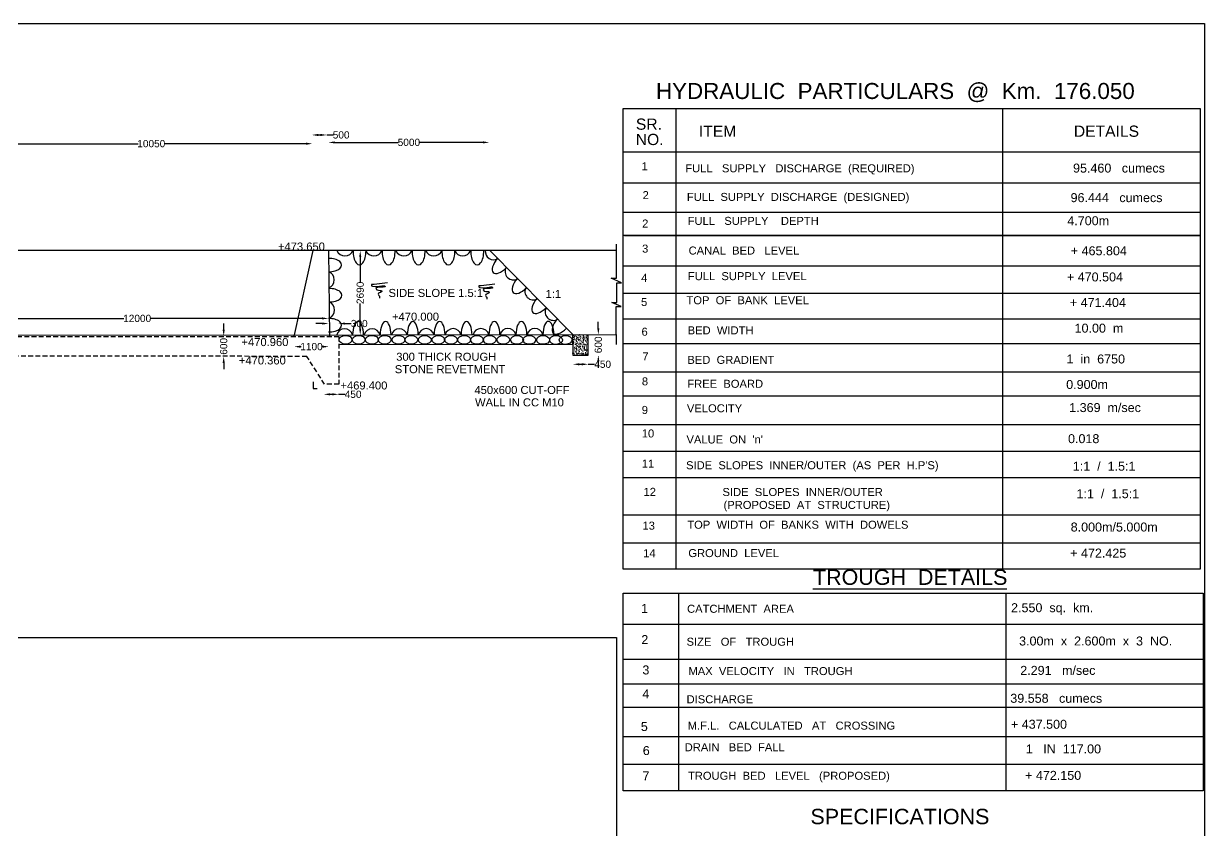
# Model space of a CAD drawing. Header units: millimetres. Extents: x 1573 to 106837, y 3347 to 74455.
# Drawn here: x 69961 to 106837, y 49275 to 74455 of the extents above; entities that cross this region are included whole.
import ezdxf

# ---------------------------------------------------------------- set-up
doc = ezdxf.new("R2010")
doc.units = ezdxf.units.MM
doc.header["$MEASUREMENT"] = 0
doc.linetypes.add('DASHED', pattern=[0.75, 0.5, -0.25])
for name, color, linetype in [('DIM', 7, 'Continuous'), ('DWG', 7, 'Continuous'), ('TXT', 7, 'Continuous')]:
    doc.layers.add(name, color=color, linetype=linetype)
doc.styles.get("Standard").update_dxf_attribs({"font": 'arial.ttf'})
doc.dimstyles.new('Civil', dxfattribs={"dimtxt": 225, "dimasz": 200, "dimexe": 0.1, "dimexo": 0.0625, "dimgap": 0.09, "dimtad": 0, "dimdec": 0, "dimzin": 12, "dimdsep": 46, "dimtxsty": 'Standard', "dimcen": 0.1, "dimse1": 1, "dimse2": 1, "dimadec": 0, "dimazin": 2, "dimtfac": 1, "dimtdec": 0, "dimtofl": 0, "dimtmove": 0, "dimatfit": 3, "dimfxl": 1, "dimfrac": 1, "dimtolj": 1, "dimtzin": 0, "dimarcsym": 0})

# ---------------------------------------------------------------- blocks, each defined once
blk = doc.blocks.new('*D19')
at = {"layer": 'Defpoints', "color": 0, "transparency": 16777216}
for p in [(68917, 70576), (78979, 70708), (78979, 70576)]:
    blk.add_point(p, dxfattribs=at)
at = {"layer": 'DIM', "color": 0, "lineweight": -2, "transparency": 16777216}
for p, q in [((69117, 70708), (73536, 70708)), ((78779, 70708), (74361, 70708))]:
    blk.add_line(p, q, dxfattribs=at)
at = {"layer": 'DIM', "color": 0, "transparency": 16777216}
for points in [[(69117, 70741), (69117, 70674), (68917, 70708)], [(78779, 70741), (78779, 70674), (78979, 70708)]]:
    blk.add_solid(points, dxfattribs=at)
at = {"layer": 'DIM', "color": 0, "transparency": 16777216, "insert": (73948, 70708), "char_height": 225, "attachment_point": 5}
blk.add_mtext('\\A1;10050', dxfattribs=at)
blk = doc.blocks.new('*D20')
at = {"layer": 'Defpoints', "color": 0, "transparency": 16777216}
for p in [(79429, 70980), (78963, 70697), (79429, 70697)]:
    blk.add_point(p, dxfattribs=at)
at = {"layer": 'DIM', "color": 0, "lineweight": -2, "transparency": 16777216}
for p, q in [((79163, 70980), (79229, 70980)), ((79429, 70980), (79629, 70980))]:
    blk.add_line(p, q, dxfattribs=at)
at = {"layer": 'DIM', "color": 0, "transparency": 16777216}
for points in [[(79163, 71014), (79163, 70947), (78963, 70980)], [(79229, 71014), (79229, 70947), (79429, 70980)]]:
    blk.add_solid(points, dxfattribs=at)
at = {"layer": 'DIM', "color": 0, "transparency": 16777216, "insert": (79877, 70980), "char_height": 225, "attachment_point": 5}
blk.add_mtext('\\A1;500', dxfattribs=at)
blk = doc.blocks.new('*D21')
at = {"layer": 'Defpoints', "color": 0, "transparency": 16777216}
for p in [(79480, 70707), (84506, 70748), (84506, 70707)]:
    blk.add_point(p, dxfattribs=at)
at = {"layer": 'DIM', "color": 0, "lineweight": -2, "transparency": 16777216}
for p, q in [((79680, 70748), (81657, 70748)), ((84306, 70748), (82328, 70748))]:
    blk.add_line(p, q, dxfattribs=at)
at = {"layer": 'DIM', "color": 0, "transparency": 16777216}
for points in [[(79680, 70781), (79680, 70714), (79480, 70748)], [(84306, 70781), (84306, 70714), (84506, 70748)]]:
    blk.add_solid(points, dxfattribs=at)
at = {"layer": 'DIM', "color": 0, "transparency": 16777216, "insert": (81993, 70748), "char_height": 225, "attachment_point": 5}
blk.add_mtext('\\A1;5000', dxfattribs=at)
blk = doc.blocks.new('*D22')
at = {"layer": 'Defpoints', "color": 0, "transparency": 16777216}
for p in [(80400, 67368), (80473, 67368), (80400, 64737)]:
    blk.add_point(p, dxfattribs=at)
at = {"layer": 'DIM', "color": 0, "lineweight": -2, "transparency": 16777216}
for p, q in [((80473, 67168), (80473, 66390)), ((80473, 64937), (80473, 65715))]:
    blk.add_line(p, q, dxfattribs=at)
at = {"layer": 'DIM', "color": 0, "transparency": 16777216}
for points in [[(80440, 67168), (80506, 67168), (80473, 67368)], [(80440, 64937), (80506, 64937), (80473, 64737)]]:
    blk.add_solid(points, dxfattribs=at)
at = {"layer": 'DIM', "color": 0, "transparency": 16777216, "insert": (80473, 66052), "char_height": 225, "attachment_point": 5, "rotation": 90}
blk.add_mtext('\\A1;2690', dxfattribs=at)
blk = doc.blocks.new('*D23')
at = {"layer": 'Defpoints', "color": 0, "transparency": 16777216}
for p in [(79488, 64905), (79795, 65094), (79795, 64905)]:
    blk.add_point(p, dxfattribs=at)
at = {"layer": 'DIM', "color": 0, "lineweight": -2, "transparency": 16777216}
for p, q in [((79288, 65094), (79088, 65094)), ((79995, 65094), (80195, 65094))]:
    blk.add_line(p, q, dxfattribs=at)
at = {"layer": 'DIM', "color": 0, "transparency": 16777216}
for points in [[(79288, 65127), (79288, 65061), (79488, 65094)], [(79995, 65127), (79995, 65061), (79795, 65094)]]:
    blk.add_solid(points, dxfattribs=at)
at = {"layer": 'DIM', "color": 0, "transparency": 16777216, "insert": (80443, 65094), "char_height": 225, "attachment_point": 5}
blk.add_mtext('\\A1;300', dxfattribs=at)
blk = doc.blocks.new('*D24')
at = {"layer": 'Defpoints', "color": 0, "transparency": 16777216}
for p in [(78408, 64366), (79495, 64373), (79495, 64366)]:
    blk.add_point(p, dxfattribs=at)
at = {"layer": 'DIM', "color": 0, "lineweight": -2, "transparency": 16777216}
for p, q in [((78608, 64373), (78627, 64373)), ((79295, 64373), (79277, 64373))]:
    blk.add_line(p, q, dxfattribs=at)
at = {"layer": 'DIM', "color": 0, "transparency": 16777216}
for points in [[(78608, 64406), (78608, 64339), (78408, 64373)], [(79295, 64406), (79295, 64339), (79495, 64373)]]:
    blk.add_solid(points, dxfattribs=at)
at = {"layer": 'DIM', "color": 0, "transparency": 16777216, "insert": (78952, 64373), "char_height": 225, "attachment_point": 5}
blk.add_mtext('\\A1;1100', dxfattribs=at)
blk = doc.blocks.new('*D25')
at = {"layer": 'Defpoints', "color": 0, "transparency": 16777216}
for p in [(76209, 64700), (76282, 64700), (76282, 64066)]:
    blk.add_point(p, dxfattribs=at)
at = {"layer": 'DIM', "color": 0, "lineweight": -2, "transparency": 16777216}
for p, q in [((76209, 64900), (76209, 65100)), ((76209, 63866), (76209, 63666))]:
    blk.add_line(p, q, dxfattribs=at)
at = {"layer": 'DIM', "color": 0, "transparency": 16777216}
for points in [[(76175, 64900), (76242, 64900), (76209, 64700)], [(76175, 63866), (76242, 63866), (76209, 64066)]]:
    blk.add_solid(points, dxfattribs=at)
at = {"layer": 'DIM', "color": 0, "transparency": 16777216, "insert": (76209, 64383), "char_height": 225, "attachment_point": 5, "rotation": 90}
blk.add_mtext('\\A1;600', dxfattribs=at)
blk = doc.blocks.new('*D26')
at = {"layer": 'Defpoints', "color": 0, "transparency": 16777216}
for p in [(67531, 65268), (67531, 65254), (79484, 65268)]:
    blk.add_point(p, dxfattribs=at)
at = {"layer": 'DIM', "color": 0, "lineweight": -2, "transparency": 16777216}
for p, q in [((67731, 65254), (73095, 65254)), ((79284, 65254), (73920, 65254))]:
    blk.add_line(p, q, dxfattribs=at)
at = {"layer": 'DIM', "color": 0, "transparency": 16777216}
for points in [[(67731, 65287), (67731, 65221), (67531, 65254)], [(79284, 65287), (79284, 65221), (79484, 65254)]]:
    blk.add_solid(points, dxfattribs=at)
at = {"layer": 'DIM', "color": 0, "transparency": 16777216, "insert": (73507, 65254), "char_height": 225, "attachment_point": 5}
blk.add_mtext('\\A1;12000', dxfattribs=at)
blk = doc.blocks.new('*D61')
at = {"layer": 'Defpoints', "color": 0, "transparency": 16777216}
for p in [(79332, 63021), (79799, 63021), (79799, 62885)]:
    blk.add_point(p, dxfattribs=at)
at = {"layer": 'DIM', "color": 0, "lineweight": -2, "transparency": 16777216}
for p, q in [((79532, 62885), (79599, 62885)), ((79799, 62885), (79999, 62885))]:
    blk.add_line(p, q, dxfattribs=at)
at = {"layer": 'DIM', "color": 0, "transparency": 16777216}
for points in [[(79532, 62918), (79532, 62851), (79332, 62885)], [(79599, 62918), (79599, 62851), (79799, 62885)]]:
    blk.add_solid(points, dxfattribs=at)
at = {"layer": 'DIM', "color": 0, "transparency": 16777216, "insert": (80251, 62885), "char_height": 225, "attachment_point": 5}
blk.add_mtext('\\A1;450', dxfattribs=at)
blk = doc.blocks.new('*D62')
at = {"layer": 'Defpoints', "color": 0, "transparency": 16777216}
for p in [(87114, 63894), (87592, 63894), (87592, 63823)]:
    blk.add_point(p, dxfattribs=at)
at = {"layer": 'DIM', "color": 0, "lineweight": -2, "transparency": 16777216}
for p, q in [((87314, 63823), (87392, 63823)), ((87592, 63823), (87792, 63823))]:
    blk.add_line(p, q, dxfattribs=at)
at = {"layer": 'DIM', "color": 0, "transparency": 16777216}
for points in [[(87314, 63856), (87314, 63789), (87114, 63823)], [(87392, 63856), (87392, 63789), (87592, 63823)]]:
    blk.add_solid(points, dxfattribs=at)
at = {"layer": 'DIM', "color": 0, "transparency": 16777216, "insert": (88045, 63823), "char_height": 225, "attachment_point": 5}
blk.add_mtext('\\A1;450', dxfattribs=at)
blk = doc.blocks.new('*D63')
at = {"layer": 'Defpoints', "color": 0, "transparency": 16777216}
for p in [(87896, 64746), (87896, 64113), (87909, 64113)]:
    blk.add_point(p, dxfattribs=at)
at = {"layer": 'DIM', "color": 0, "lineweight": -2, "transparency": 16777216}
for p, q in [((87909, 64946), (87909, 65146)), ((87909, 63913), (87909, 63713))]:
    blk.add_line(p, q, dxfattribs=at)
at = {"layer": 'DIM', "color": 0, "transparency": 16777216}
for points in [[(87876, 64946), (87942, 64946), (87909, 64746)], [(87876, 63913), (87942, 63913), (87909, 64113)]]:
    blk.add_solid(points, dxfattribs=at)
at = {"layer": 'DIM', "color": 0, "transparency": 16777216, "insert": (87909, 64429), "char_height": 225, "attachment_point": 5, "rotation": 90}
blk.add_mtext('\\A1;600', dxfattribs=at)

msp = doc.modelspace()

# ---------------------------------------------------------------- hatches: boundary and pattern name
at = {"layer": 'DWG'}
h = msp.add_hatch(dxfattribs=at)
h.set_pattern_fill('AR-CONC', color=256, scale=20)
h.set_pattern_definition([(50, (0, 0), (143.45204, -12.55043), [15, -165]), (355, (0, 0), (-27.75027, 150.43843), [12, -132]), (100.45144, (11.95, -1.05), (115.70177, 137.888), [12.74804, -140.22842]), (46.1842, (0, 40), (213.44827, -33.10386), [22.5, -247.5]), (96.63564, (17.79, 37.24), (186.9324, 194.82372), [19.12207, -210.34275]), (351.18416, (0, 40), (186.9324, 194.8237), [18, -198]), (21, (20, 30), (119.38141, -80.52378), [15, -165]), (326, (20, 30), (48.66307, 145.03), [12, -132]), (71.45144, (29.95, 23.29), (168.04448, 64.50623), [12.74804, -140.22842]), (37.5, (0, 0), (2.43197, 66.57877), [0, -130.4, 0, -134, 0, -132.5]), (7.5, (0, 0), (52.613907, 78.882342), [0, -76.4, 0, -127.4, 0, -50.5]), (327.5, (-44.6, 0), (106.764487, -4.510974), [0, -50, 0, -156, 0, -207]), (317.5, (-64.6, 0), (116.63723, 20.021), [0, -65, 0, -103.6, 0, -147])])
h.paths.add_polyline_path([(87593.3, 64748.3), (87114.9, 64747.6), (87108.2, 64444.5), (87108.2, 64108.5), (87593.3, 64108.5)])

# ---------------------------------------------------------------- linework, layer by layer
msp.add_lwpolyline([(106836.6, 3347.6), (1816.2, 3347.6), (1816.2, 74454.9), (106836.6, 74454.9)], close=True)
at = {"layer": 'DIM'}
msp.add_lwpolyline([(79002.6, 63278.7), (79002.6, 63063.8), (79131.6, 63063.8)], dxfattribs=at)
at = {"layer": 'DWG'}
for points in [[(88477.5, 67370.5), (76533.9, 67370.5), (68932.8, 67370.5), (66241.1, 68723.1), (66241.1, 69625.3), (66028.3, 69625.3), (66028.3, 68347.5), (66238.4, 68347.5), (66238.4, 68723.1)], [(88471.5, 64749.4), (88471.5, 65628.7), (88619.2, 65628.7), (88330.8, 65755.1), (88482.6, 65755.1), (88482.6, 66364.7), (88634.4, 66364.7), (88310.6, 66506.2), (88477.5, 66506.2), (88477.5, 67567.6)], [(78411.6, 64685.2), (79000.4, 67370.5)], [(79478.5, 67370.5), (79511, 64685.2)], [(79806.6, 64450.4), (87108.2, 64444.5), (87114.9, 64747.6), (84518.5, 67370.5)], [(2388.8, 65989.2), (11792.9, 66031.7), (19767.6, 65794.6), (29649.3, 65837.9), (52105.9, 65831.2), (66831.3, 65831.2), (67550.3, 64734.5), (81173.3, 64739.8), (88471.5, 64749.4), (88471.5, 64441)], [(81320.4, 66363.5), (80903.4, 66316.1), (80827.6, 66316.1), (80827.6, 66275.1), (80852.8, 66262.5), (80953.9, 66253), (81017.1, 66253), (81080.3, 66262.5), (81143.5, 66271.9), (81187.7, 66275.1), (81238.3, 66275.1), (81250.9, 66246.7), (81250.9, 66237.2), (81190.9, 66224.6), (81111.9, 66224.6), (81039.2, 66224.6), (81007.6, 66221.4), (80972.9, 66205.7), (80957.1, 66186.7), (80995, 66148.8), (81048.7, 66136.2), (81096.1, 66129.9), (81134, 66129.9), (81153, 66095.2), (81102.4, 66066.8), (81064.5, 66051), (81039.2, 66038.4), (81036.1, 66010), (81055, 65972.1), (81074, 65953.2), (81080.3, 65924.8), (81080.3, 65890.1)], [(84672.3, 66323.7), (84255.2, 66276.3), (84179.4, 66276.3), (84179.4, 66235.3), (84204.7, 66222.7), (84305.8, 66213.2), (84369, 66213.2), (84432.2, 66222.7), (84495.4, 66232.2), (84539.6, 66235.3), (84590.1, 66235.3), (84602.8, 66206.9), (84602.8, 66197.5), (84542.7, 66184.8), (84463.8, 66184.8), (84391.1, 66184.8), (84359.5, 66181.7), (84324.7, 66165.9), (84308.9, 66147), (84346.9, 66109.1), (84400.6, 66096.5), (84448, 66090.1), (84485.9, 66090.1), (84504.8, 66055.4), (84454.3, 66027), (84416.4, 66011.2), (84391.1, 65998.6), (84387.9, 65970.2), (84406.9, 65932.4), (84425.8, 65913.4), (84432.2, 65885), (84432.2, 65850.3)], [(87108.2, 64444.5), (87108.2, 64108.5), (87593.3, 64108.5), (87593.3, 64748.3)], [(66636.5, 55290.3), (88473.9, 55290.3), (88473.9, 26584.5), (88473.9, 17984.5), (72380.6, 17984.5), (72147, 17354.9), (71517.9, 18880.9), (71230.4, 17983.2), (56140.4, 18071.7)]]:
    msp.add_lwpolyline(points, dxfattribs=at)
at = {"layer": 'DWG', "linetype": 'DASHED', "ltscale": 300}
msp.add_lwpolyline([(67509.9, 64685.2), (79806.6, 64685.2), (79806.6, 63203.5), (79359.9, 63203.5), (78805, 64068.8), (66236.2, 64081.8)], dxfattribs=at)
at = {"layer": 'DWG'}
for centre, radius, start, end in [((79994.9, 67487.2), 277.1, 204.9095, 335.08981), ((80902.9, 67487.2), 277.1, 204.9095, 335.08981), ((81840.1, 67487.2), 277.1, 204.9095, 335.08981), ((82769.7, 67487.2), 277.1, 204.9095, 335.08981), ((83672.3, 67487.2), 277.1, 204.9095, 335.08981), ((84637.3, 67343.9), 260.5, 174.1363, 300.09039), ((85258, 66716.9), 260.5, 149.33017, 300.09039), ((79390.4, 66460.2), 272.9, 291.99479, 67.47741), ((85875.2, 66093.4), 260.5, 149.33017, 300.09039), ((79401.8, 65515.6), 272.9, 291.99479, 67.47741), ((86509.3, 65452.9), 260.5, 149.33017, 300.09039), ((79986.7, 64678.8), 253.5, 13.8305, 166.21337), ((80845.1, 64679.1), 253.5, 13.8305, 166.21337), ((81693.8, 64680.1), 253.5, 13.8305, 166.21337), ((82531.9, 64681.2), 253.5, 13.8305, 166.21337), ((83374.2, 64682.3), 253.5, 13.8305, 166.21337), ((84242.2, 64683.5), 253.5, 13.8305, 166.21337), ((85086.4, 64684.6), 253.5, 13.8305, 166.21337), ((85928.6, 64685.7), 253.5, 13.8305, 166.21337)]:
    msp.add_arc(centre, radius, start, end, dxfattribs=at)
for centre, major_axis, ratio, start_param, end_param in [((79519.1, 66919.9), (370.2, 0), 0.5620443, 4.6240384, 7.9559566), ((80451.6, 67344.6), (0, -418.4), 0.4838713, 4.6505046, 7.9158601), ((81359.6, 67344.6), (0, -418.4), 0.4838713, 4.6505046, 7.9158601), ((82296.8, 67344.6), (0, -418.4), 0.4838713, 4.6505046, 7.9158601), ((83226.4, 67344.6), (0, -418.4), 0.4838713, 4.6505046, 7.9158601), ((84129, 67344.6), (0, -418.4), 0.4838713, 4.6505046, 7.9158601), ((84940.5, 67031.8), (-308, -350.8), 0.44426, 4.8139676, 7.6901959), ((85561.1, 66404.8), (-308, -350.8), 0.44426, 4.8139676, 7.6901959), ((79530.6, 65975.3), (370.2, 0), 0.5620443, 4.6240384, 7.9559566), ((86178.3, 65781.4), (-308, -350.8), 0.44426, 4.8139676, 7.6901959), ((79519.1, 65041.4), (370.2, 0), 0.5620443, 4.6240384, 7.9559566), ((80406.9, 64727.6), (0, 426.7), 0.399464, 4.7404358, 7.8262407), ((81265.3, 64727.9), (0, 426.7), 0.399464, 4.7404358, 7.8262407), ((82114, 64728.9), (0, 426.7), 0.399464, 4.7404358, 7.8262407), ((82952.1, 64730), (0, 426.7), 0.399464, 4.7404358, 7.8262407), ((83794.4, 64731.1), (0, 426.7), 0.399464, 4.7404358, 7.8262407), ((84662.4, 64732.2), (0, 426.7), 0.399464, 4.7404358, 7.8262407), ((85506.6, 64733.4), (0, 426.7), 0.399464, 4.7404358, 7.8262407), ((86348.9, 64734.5), (0, 426.7), 0.399464, 4.7404358, 7.8262407), ((86812.4, 65140.8), (-308, -350.8), 0.44426, 4.8139676, 7.6901959)]:
    msp.add_ellipse(centre, major_axis=major_axis, ratio=ratio, start_param=start_param, end_param=end_param, dxfattribs=at)
for centre in [(80014, 64587.9), (80424.7, 64587.5), (80835.5, 64587.2), (81235.5, 64586.9), (81667.8, 64586.5), (82067.7, 64586.2), (82489.3, 64585.9), (82910.9, 64585.5), (83305.4, 64585.2), (83720.5, 64584.9), (84120.4, 64584.5), (84515, 64584.2), (84941.9, 64583.9), (85368.9, 64583.5), (85752.6, 64583.2), (86185, 64582.9), (86590.3, 64582.5), (86887.3, 64582.3)]:
    msp.add_ellipse(centre, major_axis=(-200.2, -1.2), ratio=0.6874859, dxfattribs=at)
at = {"layer": 'TXT'}
for p, q in [((90331.8, 71787), (90331.8, 57444.1)), ((100534.8, 71805.1), (100534.8, 57430.7)), ((88698, 70453.6), (106698.5, 70453.6)), ((88709.9, 69490.8), (106682.2, 69490.8)), ((88709.9, 68574.9), (106682.2, 68574.9)), ((88709.9, 67853.3), (106695.6, 67853.3)), ((88723.3, 67840.9), (106709, 67840.9)), ((88689.4, 66894.8), (106691.1, 66894.8)), ((88695.9, 66043.9), (106704.2, 66043.9)), ((88695.2, 65244.3), (106702.7, 65244.3)), ((88695.3, 64469.4), (106703.4, 64469.4)), ((88688.7, 63586.2), (106703.9, 63586.2)), ((88692.1, 62836.6), (106699.6, 62836.6)), ((88690.4, 61945.4), (106720.5, 61945.4)), ((88706.9, 61110.5), (106704, 61110.5)), ((88692.1, 60285.6), (106703, 60285.6)), ((88689.9, 59128.5), (106700.7, 59128.5)), ((88698.5, 58251.6), (106715.2, 58251.6)), ((94612.5, 56817.6), (100664, 56817.6)), ((90412.7, 56673.4), (90412.7, 50511.5)), ((100631.3, 56675.8), (100631.3, 50509)), ((88683.2, 55714.7), (106775.1, 55714.7)), ((88693.3, 54617.9), (106775.1, 54617.9)), ((88693.3, 53844.3), (106775.1, 53844.3)), ((88693.3, 53116.1), (106775.1, 53116.1)), ((88693.3, 52206), (106775.1, 52206)), ((88693.3, 51341.3), (106775.1, 51341.3))]:
    msp.add_line(p, q, dxfattribs=at)
for points in [[(88689.7, 71804.8), (106703.7, 71804.8), (106703.7, 57430.3), (88689.7, 57430.3)], [(88682.1, 56675.7), (106798.3, 56675.7), (106798.3, 50508.3), (88682.1, 50508.3)]]:
    msp.add_lwpolyline(points, close=True, dxfattribs=at)

# ---------------------------------------------------------------- texts
for s, height, p in [('HYDRAULIC  PARTICULARS  @  Km.  176.050', 500, (89708.3, 72102.8)), ('SR.', 350, (89080.9, 71143.6)), ('ITEM', 350, (91050.7, 70922.2)), ('DETAILS', 350, (102759.2, 70922.9)), ('NO.', 350, (89078, 70665.1)), ('1', 250, (89259.4, 69877.8)), ('FULL   SUPPLY   DISCHARGE  (REQUIRED)', 250, (90624.4, 69814.8)), ('95.460   cumecs', 280, (102734.8, 69805.9)), ('2', 250, (89292.8, 68976.9)), ('FULL  SUPPLY  DISCHARGE  (DESIGNED)', 250, (90675.3, 68921.5)), ('96.444   cumecs', 280, (102657.9, 68883.8)), ('2', 250, (89277.7, 68090.9)), ('FULL   SUPPLY    DEPTH', 250, (90699.1, 68173.9)), ('4.700m', 280, (102556, 68163.3)), ('+473.650', 250, (77903.9, 67372.6)), ('3', 250, (89275.6, 67307.4)), ('CANAL  BED   LEVEL', 250, (90728.2, 67247.7)), ('+ 465.804', 280, (102664.3, 67225.4)), ('4', 250, (89247.8, 66395.7)), ('FULL  SUPPLY  LEVEL', 250, (90704.9, 66448.6)), ('+ 470.504', 280, (102543.5, 66408.7)), ('SIDE SLOPE 1.5:1', 250, (81357.3, 65924.7)), ('1:1', 250, (86263.2, 65893.7)), ('5', 250, (89242.7, 65642.3)), ('TOP  OF  BANK  LEVEL', 250, (90662.2, 65696.3)), ('+ 471.404', 280, (102634.5, 65610.7)), ('+470.000', 250, (81466.8, 65184.5)), ('6', 250, (89257.8, 64714.2)), ('BED  WIDTH', 250, (90699.1, 64757)), ('10.00  m', 280, (102782.6, 64810.4)), ('+470.960', 250, (76763.2, 64391.3)), ('300 THICK ROUGH', 250, (81597.8, 63933.3)), ('7', 250, (89282.9, 63941.6)), ('+470.360', 250, (76682.6, 63817.7)), ('STONE REVETMENT', 250, (81553, 63545)), ('BED  GRADIENT', 250, (90689.9, 63836.1)), ('1  in  6750', 280, (102531.3, 63848)), ('+469.400', 250, (79855.4, 63036)), ('450x600 CUT-OFF', 250, (84040.6, 62895.5)), ('8', 250, (89268.7, 63164.3)), ('FREE  BOARD', 250, (90688.1, 63089)), ('0.900m', 280, (102520.9, 63053)), ('WALL IN CC M10', 250, (84059, 62508.7)), ('9', 250, (89266, 62272.2)), ('VELOCITY', 250, (90675.2, 62323.7)), ('1.369  m/sec', 280, (102615.1, 62331.3)), ('10', 250, (89266.4, 61538.7)), ("VALUE  ON  'n'", 250, (90662.2, 61350.9)), ('0.018', 280, (102578.5, 61361)), ('11', 250, (89266.4, 60596.5)), ("SIDE  SLOPES  INNER/OUTER  (AS  PER  H.P'S)", 250, (90649.2, 60546.8)), ('1:1  /  1.5:1', 280, (102727.3, 60502.3)), ('12', 250, (89320.5, 59716.1)), ('SIDE  SLOPES  INNER/OUTER', 250, (91787.2, 59710)), ('1:1  /  1.5:1', 280, (102843, 59643.6)), ('(PROPOSED  AT  STRUCTURE)', 250, (91819.4, 59307.7)), ('13', 250, (89287.8, 58661)), ('TOP  WIDTH  OF  BANKS  WITH  DOWELS', 250, (90687.5, 58690.1)), ('8.000m/5.000m', 280, (102661.2, 58603.2)), ('14', 250, (89309.6, 57801.7)), ('GROUND  LEVEL', 250, (90719.3, 57805)), ('+ 472.425', 280, (102646.3, 57790.1)), ('TROUGH  DETAILS', 480, (94612.4, 56937.6)), ('1', 280, (89245.1, 56062.3)), ('CATCHMENT  AREA', 250, (90680.6, 56066.6)), ('2.550  sq.  km.', 280, (100799.5, 56084.8)), ('2', 280, (89251.9, 55088.8)), ('3.00m  x  2.600m  x  3  NO.', 280, (101050, 55045.7)), ('SIZE   OF   TROUGH', 250, (90665.2, 55037.9)), ('3', 280, (89286, 54142.5)), ('MAX  VELOCITY   IN   TROUGH', 250, (90723.9, 54122.2)), ('2.291   m/sec', 280, (101085.9, 54128.6)), ('4', 280, (89286, 53398.9)), ('DISCHARGE', 250, (90665.2, 53241.7)), ('39.558   cumecs', 280, (100775, 53257.5)), ('5', 280, (89237.1, 52376.5)), ('M.F.L.   CALCULATED   AT   CROSSING', 250, (90700.4, 52419.9)), ('+ 437.500', 280, (100795.3, 52447.1)), ('6', 280, (89296.9, 51626.4)), ('DRAIN   BED  FALL', 250, (90606.2, 51744.2)), ('1   IN  117.00', 280, (101261.6, 51677.3)), ('7', 280, (89288.6, 50834)), ('TROUGH  BED   LEVEL   (PROPOSED)', 250, (90707.9, 50855)), ('+ 472.150', 280, (101238, 50851.8)), ('SPECIFICATIONS', 480, (94533.8, 49467.7))]:
    msp.add_text(s, height=height, dxfattribs=at).set_placement(p)

# ---------------------------------------------------------------- dimensions: what is measured, and where the dimension line sits
at = {"layer": 'DIM'}
for p1, p2, distance, text, picture, middle in [((68917.2, 70576.2), (78979.4, 70576.2), 131.6, '10050', '*D19', (73948.3, 70707.8)), ((78962.9, 70696.9), (79429, 70696.9), 283.4, '500', '*D20', (79877.3, 70980.3)), ((79479.7, 70707.1), (84505.7, 70707.1), 40.5, '5000', '*D21', (81992.7, 70747.5)), ((80400, 64737.1), (80400, 67367.5), -73, '2690', '*D22', (80473, 66052.3)), ((79484.3, 65268.2), (67530.6, 65268.2), 14.4, '12000', '*D26', (73507.5, 65253.9)), ((76281.7, 64066), (76281.7, 64699.9), 73, '600', '*D25', (76208.8, 64382.9)), ((79488.1, 64904.7), (79794.5, 64904.7), 189.4, '300', '*D23', (80442.7, 65094.2)), ((87896.1, 64745.8), (87896.1, 64113.2), 12.9, '600', '*D63', (87909.1, 64429.5)), ((78408.4, 64365.5), (79495.4, 64365.5), 7.3, '1100', '*D24', (78951.9, 64372.8)), ((87114.1, 63893.7), (87592.4, 63893.7), -71, '450', '*D62', (88045.2, 63822.7)), ((79332.4, 63020.9), (79798.5, 63020.9), -136.1, '450', '*D61', (80251.3, 62884.8))]:
    dim = msp.add_aligned_dim(p1=p1, p2=p2, distance=distance, text=text, dimstyle='Civil', dxfattribs=at)
    dim.commit()
    dim.dimension.update_dxf_attribs({"geometry": picture, "text_midpoint": middle})

doc.saveas('drawing.dxf')
